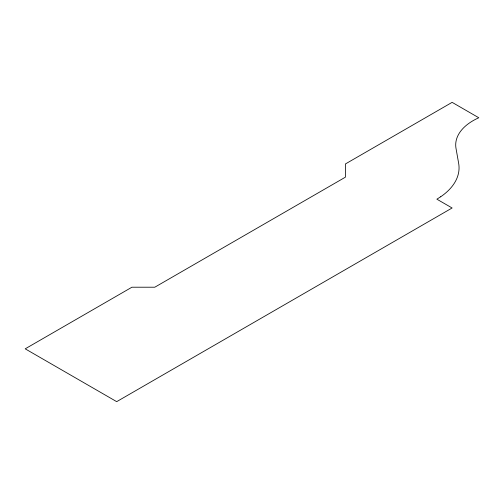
<?xml version="1.0" encoding="UTF-8"?>
<svg xmlns="http://www.w3.org/2000/svg" width="504" height="504" viewBox="0 0 504 504"><rect width="100%" height="100%" fill="white"/><g stroke="black" fill="none" stroke-linecap="round" stroke-linejoin="round"><path stroke-width="0.76" d="M440.691 196.768L436.874 199.181L452.12 207.988L116.682 401.65L25.2 348.831L131.928 287.211L154.797 287.211L345.391 177.175L345.391 163.97L452.12 102.35L478.8 117.76A59.466 34.335 0 0 0 456.013 148.415L458.646 163.29A77.515 44.749 0 0 1 440.691 196.768"/></g></svg>
